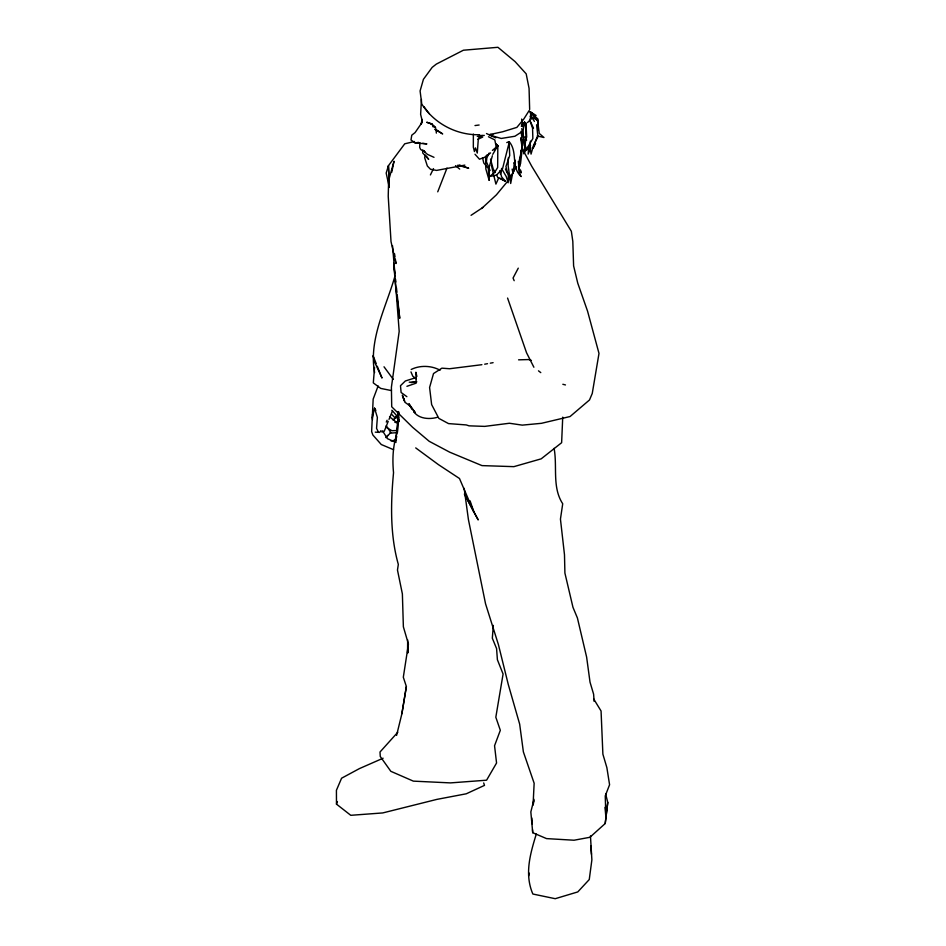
<?xml version="1.0" encoding="UTF-8"?>
<svg xmlns="http://www.w3.org/2000/svg" width="946" height="946" viewBox="0 0 946 946"><rect width="100%" height="100%" fill="white"/><g stroke="black" fill="none" stroke-linecap="round" stroke-linejoin="round"><path stroke-width="1.42" d="M398.857 418.901L398.857 421.857L398.148 411.51M407.549 652.846L407.667 639.898M487.202 154.825L485.594 156.906L485.842 168.967L489.094 180.154L489.248 166.957L492.369 155.759M520.087 166.165L520.217 157.119M508.274 157.947L508.156 165.81L510.674 183.489L515.215 160.229M526.686 137.276L526 123.134M393.56 449.705L381.285 444.525L372.866 435.006L371.636 431.601L373.162 399.106L378.116 385.968M398.313 412.657L397.355 432.559L398.704 411.829L395.558 441.758L396.717 436.378M408.033 652.775L408.234 648.436M537.813 123.311L538.014 119.137L530.209 111.829L531.486 119.09M520.891 153.157L521.045 150.213M419.847 144.005L419.669 147.351L420.686 149.551L424.896 151.691L422.744 150.189L427.438 154.375L434.001 157.32M521.896 144.442L522.18 140.032M530.363 141.072L529.973 146.512L531.049 154.103L533.568 145.223L537.931 136.792L536.571 124.777M473.367 134.107L473.331 147.198L474.431 151.549L475.471 147.907L477.269 153.075L478.286 139.429L480.343 135.621M493.339 625.401L492.322 638.195L496.579 648.578L497.395 659.729L503.083 674.037L495.822 717.234L500.328 730.3L494.557 745.72L496.555 763.02L486.575 780.202L450.473 782.898L413.355 781.136L390.828 771.309L380.268 756.493L380.008 752.011L397.793 732.251M520.525 163.788L522.251 148.711L520.69 137.844C525.775 150.958 513.536 163.906 521.14 176.571C510.663 167.158 518.03 152.353 509.338 141.876L502.586 168.577L496.567 175.105L489.508 176.535L494.439 172.716L497.667 167.525L497.821 145.672L495.751 143.887M605.641 793.919L607.77 802.421L605.215 823.517L589.902 837.293L574.033 840.225L546.54 838.605L532.716 832.693L530.836 811.928L534.005 799.323M528.696 148.38L528.116 154.092L530.848 147.895M605.215 823.517L607.77 802.421M374.569 367.391L373.303 382.894L380.706 388.404L391.443 390.58M421.443 99.484L420.627 114.395L422.271 121.1L421.171 124.222L422.034 119.433L421.549 123.217L415.081 132.594L411.77 135.183L410.978 139.937L415.14 142.952L426.883 143.91L422.72 143.307M396.587 735.385L401.884 713.745L406.366 686.524L403.315 677.241L408.435 644.096L403.374 626.808L402.381 593.934L397.474 570.036L398.325 564.407C390 534.987 390.686 502.988 393.536 472.704C392.247 459.378 392.85 446.074 396.989 433.268M401.884 713.745L406.354 686.607M391.739 172.302L394.021 161.234L388.617 180.568L388.227 196.283L391.017 241.608L395.984 263.556L395.369 259.346M520.82 154.34L522.322 147.375M534.017 800.86L533.059 805.093L534.147 783.241L523.375 751.881L519.661 724.139L508.25 684.372L498.4 644.545L485.546 603.785L468.424 519.591L464.155 488.325M372.31 417.919L374.545 408.164L375.881 410.339M524.037 140.043L522.771 145.093L521.14 131.246M536.287 834.065C530.304 853.659 524.25 874.069 532.858 894.029L555.231 898.7L577.781 891.924L589.252 879.555L591.877 859.879L590.458 835.909M528.637 875.972L529.382 873.182M425.369 155.085L424.659 157.722L427.356 166.023L430.477 169.251L436.579 170.41L464.853 165.124M536.95 137.205L533.024 148.309L535.59 143.437M394.884 276.374C385.968 307.592 368.562 339.295 374.592 372.535M483.69 782.933L484.494 785.381L466.248 793.8L436.839 799.394L382.74 812.933L350.777 815.31L336.48 804.135L337.415 801.534M500.328 174.076L502.231 169.003M513.028 173.106L514.056 170.386M437.738 191.825L446.985 168.092M525.326 123.004C520.655 131.553 524.462 141.285 526.414 150.071L530.588 145.589M388.227 421.325L384.265 431.234L381.723 431.92M389.031 419.362L392.46 410.954M386.299 422.07L387.08 420.249M498.719 177.848L495.917 184.103L493.67 174.963M489.094 153.11L486.859 157.899L486.433 161.778L490.087 170.493L483.761 162.984L482.555 157.816M430.406 174.939L433.493 168.625M518.266 268.156L513.051 278.041L514.175 280.69M516.149 166.709L509.48 179.042L496.402 194.841L481.632 208.51M530.268 147.86L528.885 150.319L528.625 146.429M492.76 154.364L497.821 145.672L494.072 149.799M398.881 417.21L395.168 418.132L393.217 420.272L396.8 415.755L391.892 410.233M529.157 110.564L523.694 119.196L516.871 127.379L502.669 131.766L489.413 134.639M521.896 125.924L524.675 121.892M521.341 126.326L523.67 122.956M381.002 430.619L379.665 432.393L375.266 432.156M521.471 124.919L523.091 122.85M387.801 435.361L385.992 437.62L390.793 432.523L386.228 425.712M395.83 416.76L396.8 415.755M522.712 123.985L524.522 122.211M527.501 122.578L529.819 120.308L530.872 115.861L534.431 121.431M482.058 135.195L477.801 139.299L482.697 137.075M492.405 150.39L497.927 145.873L495.834 144.052M490.548 152.897L484.79 157.213L479.468 159.224L475.01 154.269M471.049 215.321L483.335 207.174M411.203 369.484C419.929 365.085 431.506 365.475 440.056 370.217M383.118 758.207L359.397 768.613L341.577 778.215L336.421 790.277L336.48 804.135M506.76 142.598L509.114 141.604L509.717 155.499L505.933 166.567L508.392 175.72L508.156 182.779L506.252 176.571L501.498 168.376M406.922 386.311L416.145 383.165L415.885 372.227L416.879 376.413M415.992 377.62L405.349 380.978L400.477 385.72L401.116 392.495L406.863 396.67M437.194 417.352C429.46 419.586 418.558 418.924 413.709 411.557L413.698 410.931M397.084 430.501L391.869 430.702L386.074 427.202M414.537 141.498L404.734 143.804L388.428 165.704L386.181 173.059L389.303 187.426M391.076 440.99L396.398 439.831M411.167 382.645L416.63 381.593M484.695 364.198L487.497 363.69M490.3 363.181L493.103 362.673M418.534 142.373L415.14 142.952L420.154 142.976M477.281 136.449L484.281 135.373M474.998 125.558L479.125 125.014M481.892 364.695L449.575 368.739L441.912 368.16L433.516 373.552L429.59 387.482L431.636 404.604L438.861 418.404L448.51 423.595L466.26 424.931L469.015 425.83L484.719 426.386L509.421 423.252L522.263 425.132L541.479 423.311L570.06 416.536L589.5 399.969L592.255 393.453L598.995 353.414L587.561 311.163L577.758 283.161L573.607 265.897L572.815 241.396L571.349 231.285L531.699 166.212L521.991 148.144M389.717 433.209L396.516 432.665M518.574 359.835L528.601 359.563L531.356 360.391M409.228 382.196L416.678 382.042M397.71 422.294L394.896 422.294L397.06 422.744L389.551 416.748M479.752 134.71C456.693 135.432 434.06 123.5 421.75 103.965L420.095 90.946L423.43 79.31L432.168 67.379L436.343 64.092L463.386 50.221L497.927 47.3L515.085 61.608L526.177 73.835L529.062 88.345L529.654 109.488M490.04 134.474L492.901 134.675M537.151 135.952L543.974 137.501L539.279 133.457L537.635 121.147L530.209 111.829L536.098 115.459M562.835 384.277L565.471 384.939M432.736 126.634L433.824 126.918M457.734 165.207L468.672 168.211L459.366 164.994M489.744 135.101L501.25 138.459L514.92 136.248L522.405 131.411L521.754 128.609M486.492 133.54L495.669 137.856M500.02 170.517L501.617 176.926L505.294 181.171L497.844 177.529L496.508 175.022M488.455 136.744L494.817 139.902L496.331 147.529M396.007 442.468L387.446 438.66L382.574 430.868M434.663 129.283L442.681 133.93L435.87 129.46M530.02 116.192L537.848 120.426L538.203 129.898M500.174 178.274L505.294 181.171M413.709 411.557L415.093 412.562L409.831 405.763L404.876 402.227L402.535 395.818L404.179 399.898M415.72 447.907L438.447 464.64L459.484 478.499L473.887 512.023L478.203 519.922L464.403 493.966L473.887 512.023L470.091 500.848M530.209 111.829L534.395 114.963M416.181 378.731L412.763 376.165L410.966 371.884M510.615 175.566L507.162 172.893L505.412 169.05M538.487 370.832L540.781 372.629M455.534 165.656L459.685 169.086M391.549 414.242L395.345 418.132M516.315 168.163L514.648 166.319L514.352 163.41M423.985 106.697L429.177 113.674M384.017 366.8L393.288 379.358M409.299 404.261L415.093 412.562M426.339 156.019L428.668 159.377L422.803 153.086L422.578 150.473M593.769 699.094L601.065 711.002L602.886 754.175L606.871 767.632L609.579 784.742L605.239 795.929L605.925 817.581L605.014 807.376M411.829 409.074L409.062 404.155M513.855 162.606L515.274 164.982M495.16 172.527L493.138 168.778L490.513 159.105M408.92 403.966L409.831 405.763M533.887 367.237L526.544 352.752L507.576 298.061M378.199 431.695L376.555 428.372L377.371 417.423L374.545 408.164M533.497 128.159L529.819 120.308L532.563 128.183L532.858 138.565L523.741 153.796L526.118 137.678L525.515 122.637M521.542 132.617L523.871 137.998M402.275 395.168L404.734 401.258M376.212 363.595L373.067 355.708L374.403 361.597L382.007 378.045L377.265 366.22M525.172 136.685L526.615 140.304M527.915 148.664L528.909 151.313L528.613 146.37M522.358 132.475L523.623 136.602M389.267 183.276L388.617 180.568L389.161 184.754L388.428 165.704L389.255 181.289M491.412 165.243L493.351 173.567M512.141 169.109L512.969 173.023M521.837 142.042L522.63 145.98M394.541 253.741L394.955 256.543M521.648 119.054L522.783 126.811M520.678 170.233L521.08 172.941L519.2 168.246L518.278 161.459M394.884 273.299L392.519 245.724M395.511 279.105L395.818 282.014M396.457 287.821L396.918 292.172M397.237 295.081L399.744 318.317L395.322 283.812L393.784 263.13L394.955 275.972M435.917 128.881L436.354 133.114M395.203 278.822L399.188 331.396L391.408 387.221L391.715 406.792L412.61 427.308L429.212 441.309L449.776 452.212L481.987 465.609L513.879 466.65L541.183 458.845L561.628 442.704L562.728 417.151M590.765 845.913L591.439 854.285M594.135 701.4L593.603 694.163L590.02 682.137L586.626 657.092L577.415 617.986L572.969 607.32L564.904 573.063L564.49 554.782L560.446 519.118L562.716 503.769C551.932 487.214 557.501 466.816 554.096 448.345M488.373 169.287L489.094 180.154M531.806 817.959L532.172 823.848M532.527 829.737L532.716 832.693M372.476 414.147L372.476 419.575M431.069 123.607L426.705 122.259L432.275 124.293L431.069 123.607L435.538 127.556L431.069 123.607"/></g></svg>
